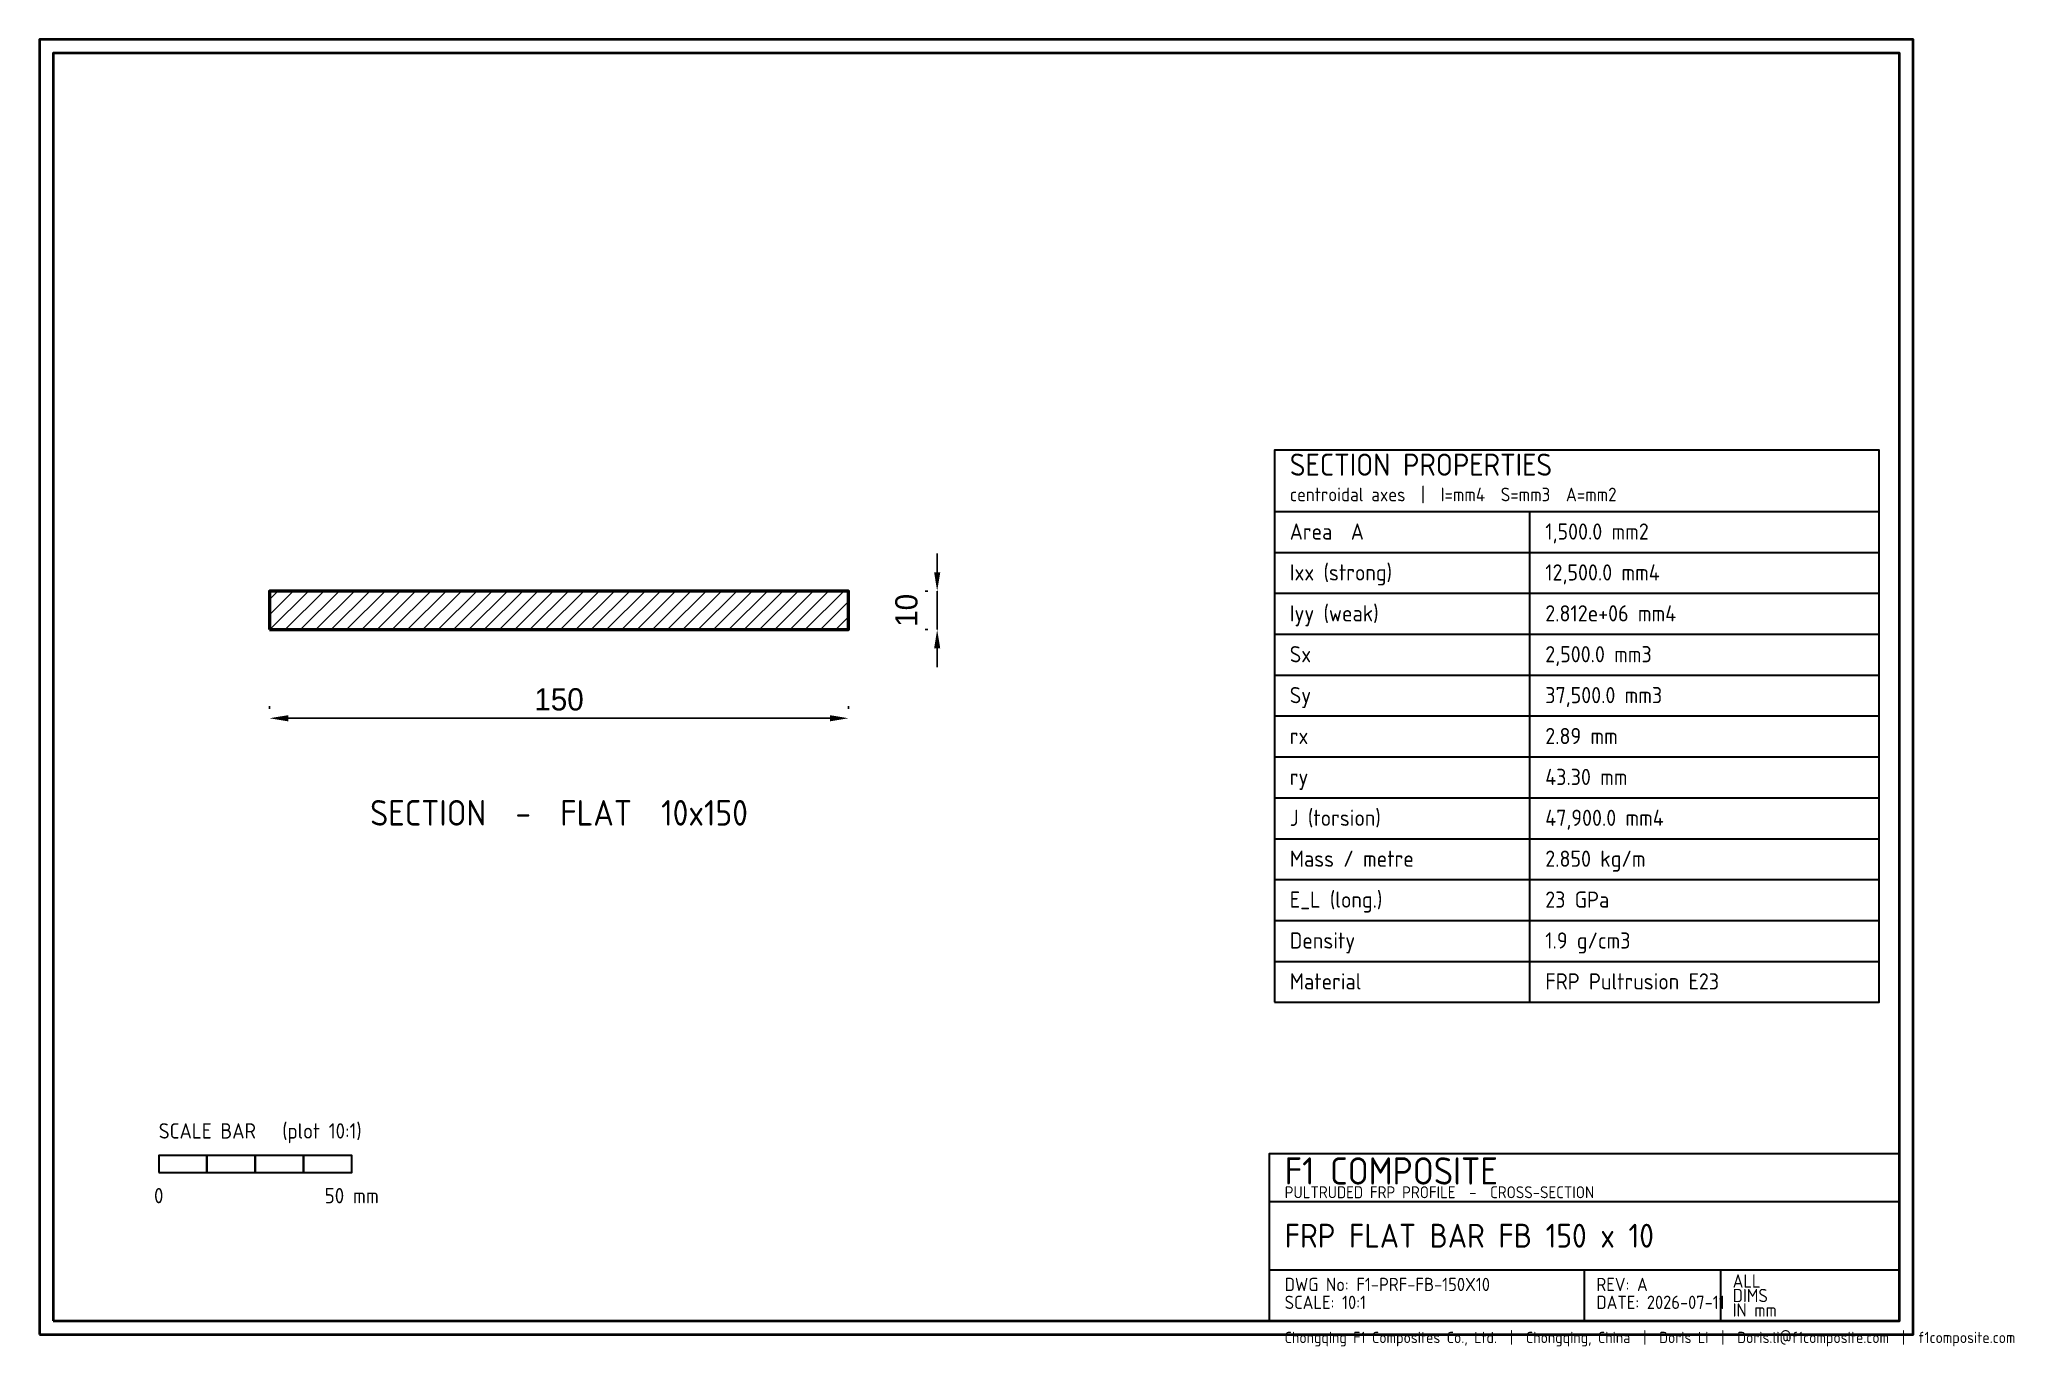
# Model space of a CAD drawing. Header units: millimetres. Extents: x 0 to 11595, y -70 to 7600.
import ezdxf
from ezdxf.enums import TextEntityAlignment as Align

# ---------------------------------------------------------------- set-up
doc = ezdxf.new("R2010")
doc.units = ezdxf.units.MM
for name, color, linetype, lineweight in [('BEAM', 4, 'CONTINUOUS', 50), ('BORDER', 250, 'CONTINUOUS', 40), ('DIM', 1, 'CONTINUOUS', 18), ('HATCH', 9, 'CONTINUOUS', 9), ('TEXT', 250, 'CONTINUOUS', 25), ('TITLE', 250, 'CONTINUOUS', 30)]:
    doc.layers.add(name, color=color, linetype=linetype, lineweight=lineweight)
doc.styles.add('F1', font='isocp.shx')
doc.dimstyles.new('F1DIM', dxfattribs={"dimtxt": 130, "dimasz": 110, "dimexe": 70, "dimexo": 55, "dimgap": 45, "dimtad": 1, "dimdec": 0, "dimcen": 2.5, "dimclrd": 1, "dimclre": 1, "dimclrt": 1, "dimazin": 3, "dimtfac": 1, "dimtmove": 0, "dimatfit": 3})

msp = doc.modelspace()

# ---------------------------------------------------------------- hatches: boundary and pattern name
at = {"layer": 'HATCH'}
h = msp.add_hatch(dxfattribs=at)
h.set_pattern_fill('ANSI31', scale=20)
h.paths.add_polyline_path([(1350, 4136.7), (4750, 4136.7), (4750, 4363.3), (1350, 4363.3)])

# ---------------------------------------------------------------- linework, layer by layer
at = {"layer": 'BEAM'}
msp.add_lwpolyline([(1350, 4136.7), (4750, 4136.7), (4750, 4363.3), (1350, 4363.3)], close=True, dxfattribs=at)
at = {"layer": 'BORDER'}
for points in [[(0, 0), (11000, 0), (11000, 7600), (0, 7600)], [(80, 80), (10920, 80), (10920, 7520), (80, 7520)]]:
    msp.add_lwpolyline(points, close=True, dxfattribs=at)
at = {"layer": 'TITLE'}
for p, q in [((7250, 4830), (10800, 4830)), ((8750, 1950), (8750, 4830)), ((7250, 4590), (10800, 4590)), ((7250, 4350), (10800, 4350)), ((7250, 4110), (10800, 4110)), ((7250, 3870), (10800, 3870)), ((7250, 3630), (10800, 3630)), ((7250, 3390), (10800, 3390)), ((7250, 3150), (10800, 3150)), ((7250, 2910), (10800, 2910)), ((7250, 2670), (10800, 2670)), ((7250, 2430), (10800, 2430)), ((7250, 2190), (10800, 2190)), ((7250, 1950), (10800, 1950)), ((7220, 780), (10920, 780)), ((7220, 380), (10920, 380)), ((9070, 80), (9070, 380)), ((9870, 80), (9870, 380))]:
    msp.add_line(p, q, dxfattribs=at)
for points in [[(7250, 1950), (10800, 1950), (10800, 5190), (7250, 5190)], [(700, 950), (983.3, 950), (983.3, 1050), (700, 1050)], [(983.3, 950), (1266.7, 950), (1266.7, 1050), (983.3, 1050)], [(1266.7, 950), (1550, 950), (1550, 1050), (1266.7, 1050)], [(1550, 950), (1833.3, 950), (1833.3, 1050), (1550, 1050)], [(7220, 80), (10920, 80), (10920, 1060), (7220, 1060)]]:
    msp.add_lwpolyline(points, close=True, dxfattribs=at)

# ---------------------------------------------------------------- texts
at = {"layer": 'TEXT', "style": 'F1'}
for s, height, p in [('centroidal axes  |  I=mm4  S=mm3  A=mm2', 80, (7340, 4890)), ('Area  A', 95, (7340, 4665)), ('1,500.0 mm2', 95, (8840, 4665)), ('Ixx (strong)', 95, (7340, 4425)), ('12,500.0 mm4', 95, (8840, 4425)), ('Iyy (weak)', 95, (7340, 4185)), ('2.812e+06 mm4', 95, (8840, 4185)), ('Sx', 95, (7340, 3945)), ('2,500.0 mm3', 95, (8840, 3945)), ('Sy', 95, (7340, 3705)), ('37,500.0 mm3', 95, (8840, 3705)), ('rx', 95, (7340, 3465)), ('2.89 mm', 95, (8840, 3465)), ('ry', 95, (7340, 3225)), ('43.30 mm', 95, (8840, 3225)), ('J (torsion)', 95, (7340, 2985)), ('47,900.0 mm4', 95, (8840, 2985)), ('Mass / metre', 95, (7340, 2745)), ('2.850 kg/m', 95, (8840, 2745)), ('E_L (long.)', 95, (7340, 2505)), ('23 GPa', 95, (8840, 2505)), ('Density', 95, (7340, 2265)), ('1.9 g/cm3', 95, (8840, 2265)), ('Material', 95, (7340, 2025)), ('FRP Pultrusion E23', 95, (8840, 2025)), ('SCALE BAR   (plot 10:1)', 90, (700, 1150)), ('Chongqing F1 Composites Co., Ltd.  |  Chongqing, China  |  Doris Li  |  Doris.li@f1composite.com  |  f1composite.com', 66, (7310, -50))]:
    msp.add_text(s, height=height, dxfattribs=at).set_placement(p)
for s, p in [('0', (700, 770)), ('50 mm', (1833.3, 770))]:
    msp.add_text(s, height=90, dxfattribs=at).set_placement(p, align=Align.CENTER)
at = {"layer": 'TITLE', "style": 'F1'}
for s, height, p in [('SECTION PROPERTIES', 130, (7340, 5040)), ('F1 COMPOSITE', 160, (7310, 880)), ('PULTRUDED FRP PROFILE  -  CROSS-SECTION', 70, (7310, 800)), ('FRP FLAT BAR FB 150 x 10', 140, (7310, 510)), ('ALL', 78, (9940, 275)), ('DWG No: F1-PRF-FB-150X10', 78, (7310, 255)), ('REV: A', 78, (9140, 255)), ('DIMS', 78, (9940, 190)), ('SCALE: 10:1', 78, (7310, 150)), ('DATE: 2026-07-11', 78, (9140, 150)), ('IN mm', 78, (9940, 105))]:
    msp.add_text(s, height=height, dxfattribs=at).set_placement(p)
msp.add_text('SECTION  -  FLAT  10x150', height=150, dxfattribs=at).set_placement((3050, 2986.7), align=Align.CENTER)

# ---------------------------------------------------------------- dimensions: what is measured, and where the dimension line sits
at = {"layer": 'DIM'}
msp.add_linear_dim(base=(5270, 4136.7), p1=(5270, 4136.7), p2=(5270, 4363.3), angle=90, text='10', dimstyle='F1DIM', dxfattribs=at).render()
msp.add_linear_dim(base=(1350, 3616.7), p1=(1350, 3616.7), p2=(4750, 3616.7), text='150', dimstyle='F1DIM', dxfattribs=at).render()

doc.saveas('drawing.dxf')
